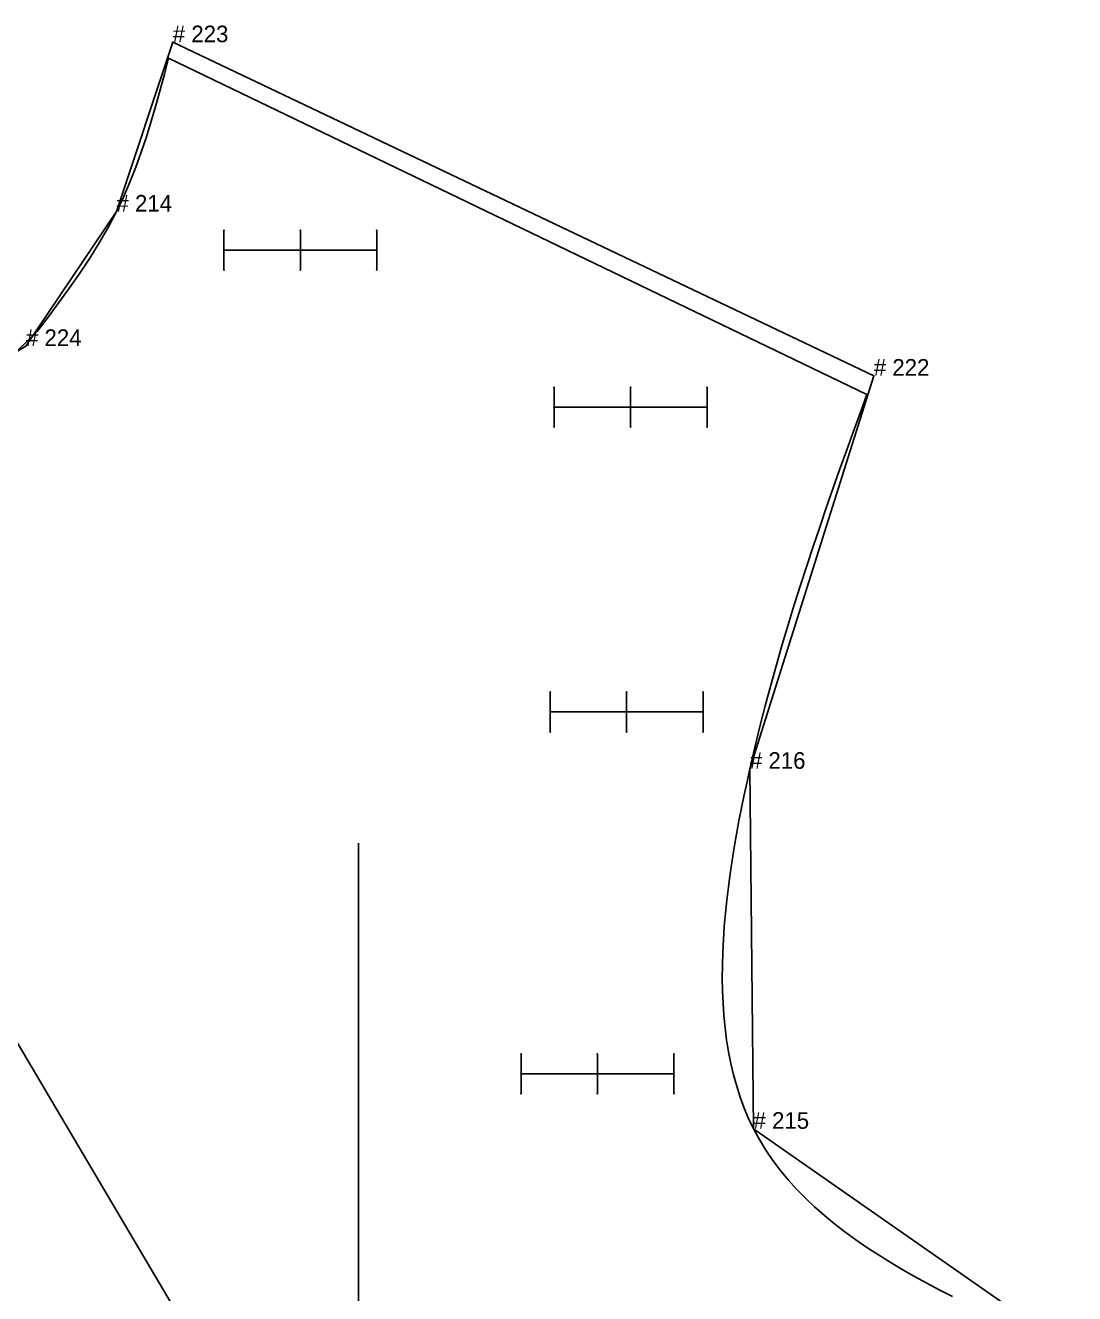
# Model space of a CAD drawing. Extents: x -129 to 180, y -125 to 336.
# Drawn here: x 24.36 to 40.14, y 207.43 to 226.51 of the extents above; entities that cross this region are included whole.
import ezdxf

# ---------------------------------------------------------------- set-up
doc = ezdxf.new("R2010")
doc.units = 0

# ---------------------------------------------------------------- blocks, each defined once
blk = doc.blocks.new('Pattern_516472_M')
at = {"layer": '1'}
blk.add_lwpolyline([(40.138149, 206.535843), (35.3083, 209.907684), (35.253704, 215.323196), (37.117641, 221.236801), (26.573404, 226.252686), (25.726364, 223.704681), (24.365641, 221.683136), (24.213461, 221.591003)], dxfattribs=at)
at = {"layer": '2'}
for p in [(26.573404, 226.252686), (26.573404, 226.252686), (27.342293, 223.425125), (27.342293, 223.425125), (28.492292, 223.42511), (28.492292, 223.42511), (29.642292, 223.425125), (29.642292, 223.425125), (27.342293, 223.125122), (27.342293, 223.125122), (29.642292, 223.125122), (29.642292, 223.125122), (27.342293, 222.825134), (27.342293, 222.825134), (28.492292, 222.825134), (28.492292, 222.825134), (29.642292, 222.825134), (29.642292, 222.825134), (24.365641, 221.683136), (24.365641, 221.683136), (37.117641, 221.236801), (37.117641, 221.236801), (32.309025, 221.062439), (32.309025, 221.062439), (33.459023, 221.062439), (33.459023, 221.062439), (34.609024, 221.062439), (34.609024, 221.062439), (32.309025, 220.762436), (32.309025, 220.762436), (34.609024, 220.762436), (34.609024, 220.762436), (32.309025, 220.462433), (32.309025, 220.462433), (33.459023, 220.462448), (33.459023, 220.462448), (34.609024, 220.462433), (34.609024, 220.462433), (32.250088, 216.478668), (32.250088, 216.478668), (33.400089, 216.478668), (33.400089, 216.478668), (34.550087, 216.478668), (34.550087, 216.478668), (32.250088, 216.178665), (32.250088, 216.178665), (34.550087, 216.178665), (34.550087, 216.178665), (32.250088, 215.878662), (32.250088, 215.878662), (33.400089, 215.878677), (33.400089, 215.878677), (34.550087, 215.878662), (34.550087, 215.878662), (31.811283, 211.034286), (31.811283, 211.034286), (32.961285, 211.034271), (32.961285, 211.034271), (34.111282, 211.034286), (34.111282, 211.034286), (31.811283, 210.734283), (31.811283, 210.734283), (34.111282, 210.734283), (34.111282, 210.734283), (31.811283, 210.43428), (31.811283, 210.43428), (32.961285, 210.43428), (32.961285, 210.43428), (34.111282, 210.43428), (34.111282, 210.43428)]:
    blk.add_point(p, dxfattribs=at)
at = {"layer": '3'}
for p in [(25.726364, 223.704681), (25.726364, 223.704681), (35.253704, 215.323196), (35.253704, 215.323196), (35.3083, 209.907684), (35.3083, 209.907684)]:
    blk.add_point(p, dxfattribs=at)
at = {"layer": '7'}
blk.add_line((29.367998, 196.205994), (29.367998, 214.205994), dxfattribs=at)
at = {"layer": '8'}
for points in [[(27.342293, 222.825134), (27.342293, 223.425125)], [(28.492292, 222.825134), (28.492292, 223.42511)], [(29.642292, 222.825134), (29.642292, 223.425125)], [(27.342293, 223.125122), (29.642292, 223.125122)], [(32.309025, 220.462433), (32.309025, 221.062439)], [(33.459023, 220.462448), (33.459023, 221.062439)], [(34.609024, 220.462433), (34.609024, 221.062439)], [(32.309025, 220.762436), (34.609024, 220.762436)], [(32.250088, 215.878662), (32.250088, 216.478668)], [(33.400089, 215.878677), (33.400089, 216.478668)], [(34.550087, 215.878662), (34.550087, 216.478668)], [(32.250088, 216.178665), (34.550087, 216.178665)], [(31.811283, 210.43428), (31.811283, 211.034286)], [(32.961285, 210.43428), (32.961285, 211.034271)], [(34.111282, 210.43428), (34.111282, 211.034286)], [(31.811283, 210.734283), (34.111282, 210.734283)]]:
    blk.add_lwpolyline(points, dxfattribs=at)
at = {"layer": '84'}
for points in [[(38.303078, 207.382706), (38.108524, 207.482315), (37.916924, 207.583649), (37.728569, 207.68692), (37.543751, 207.792282), (37.362766, 207.899933), (37.185909, 208.010025), (37.013474, 208.122742), (36.845757, 208.238281), (36.683052, 208.356781), (36.52565, 208.478455), (36.373852, 208.603455), (36.227947, 208.731979), (36.088234, 208.864182), (35.955006, 209.000244), (35.828556, 209.140366), (35.709179, 209.284683), (35.597168, 209.433411), (35.492825, 209.5867), (35.396439, 209.74472), (35.3083, 209.907684), (35.23473, 210.061935), (35.168179, 210.220276), (35.108437, 210.382492), (35.055294, 210.548401), (35.008541, 210.717819), (34.96796, 210.890533), (34.933346, 211.066345), (34.904484, 211.245071), (34.881165, 211.426514), (34.863174, 211.610474), (34.850311, 211.796738), (34.842354, 211.985138), (34.839096, 212.175476), (34.840324, 212.367538), (34.845829, 212.561127), (34.8554, 212.756073), (34.86882, 212.952148), (34.885891, 213.149185), (34.906391, 213.346985), (34.930107, 213.545319), (34.956841, 213.744034), (34.986366, 213.942902), (35.018486, 214.141754), (35.052979, 214.340363), (35.089638, 214.538559), (35.12825, 214.73613), (35.168606, 214.932892), (35.210495, 215.128647), (35.253704, 215.323196), (35.327927, 215.643112), (35.405075, 215.959274), (35.484989, 216.271896), (35.56752, 216.581161), (35.652508, 216.887299), (35.739803, 217.19046), (35.82925, 217.490891), (35.920692, 217.788773), (36.013981, 218.08429), (36.108955, 218.377655), (36.205463, 218.669083), (36.303352, 218.95874), (36.40247, 219.246857), (36.502655, 219.5336), (36.60376, 219.819199), (36.705627, 220.103836), (36.808102, 220.387711), (36.911034, 220.671036), (37.014263, 220.953995), (26.511778, 226.013397), (26.449402, 225.774536), (26.385506, 225.536469), (26.319307, 225.299561), (26.250036, 225.064178), (26.176912, 224.830704), (26.099161, 224.599487), (26.016006, 224.370911), (25.926674, 224.14534), (25.830383, 223.923141), (25.726364, 223.704681), (25.601404, 223.467072), (25.467203, 223.234085), (25.324911, 223.005127), (25.175674, 222.779602), (25.020649, 222.556946), (24.860981, 222.336563), (24.697824, 222.117859), (24.532328, 221.900238), (24.213461, 221.591003)], [(18.613228, 220.712357), (39.943443, 184.603989)]]:
    blk.add_lwpolyline(points, dxfattribs=at)
at = {"layer": '1'}
for s, p in [('# 223', (26.573404, 226.252686)), ('# 214', (25.726364, 223.704681)), ('# 224', (24.365641, 221.683136)), ('# 222', (37.117641, 221.236801)), ('# 216', (35.253704, 215.323196)), ('# 215', (35.3083, 209.907684))]:
    blk.add_text(s, height=0.25, dxfattribs=at).set_placement(p)

msp = doc.modelspace()

# ---------------------------------------------------------------- block references
at = {"layer": '1'}
msp.add_blockref('Pattern_516472_M', (0, 0), dxfattribs=at)

doc.saveas('drawing.dxf')
